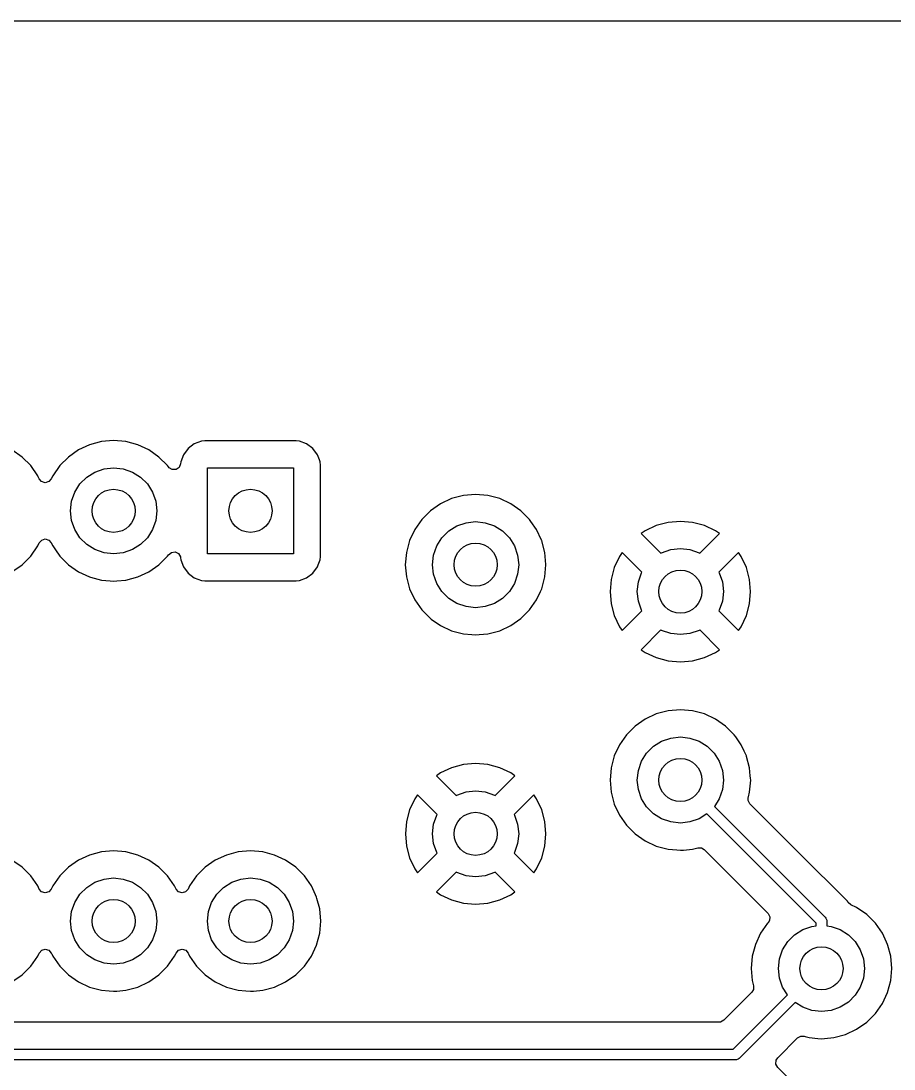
# Model space of a CAD drawing. Extents: x 2.85 to 10.26, y -4.55 to -2.42.
# Drawn here: x 8.675 to 9.313, y -3.188 to -2.421 of the extents above; entities that cross this region are included whole.
import ezdxf

# ---------------------------------------------------------------- set-up
doc = ezdxf.new("R2010")
doc.units = 0
doc.header["$MEASUREMENT"] = 0
doc.layers.add('BLACK', color=7, linetype='CONTINUOUS')

msp = doc.modelspace()

# ---------------------------------------------------------------- linework, layer by layer
at = {"layer": 'BLACK', "linetype": 'CONTINUOUS'}
for p, q in [((5.35134, -2.42128), (10.04727, -2.42128)), ((8.74252, -2.72813), (8.73359, -2.72891)), ((8.75144, -2.72891), (8.74252, -2.72813)), ((8.74252, -2.72813), (8.74252, -2.72813)), ((8.80679, -2.72858), (8.80148, -2.73056)), ((8.80914, -2.72833), (8.80679, -2.72858)), ((8.8759, -2.72833), (8.80914, -2.72833)), ((8.80914, -2.72833), (8.80914, -2.72833)), ((8.87825, -2.72858), (8.8759, -2.72833)), ((8.8759, -2.72833), (8.8759, -2.72833)), ((8.8759, -2.72833), (8.8759, -2.72833)), ((8.8759, -2.72833), (8.8759, -2.72833)), ((8.88356, -2.73056), (8.87825, -2.72858)), ((8.87825, -2.72858), (8.87825, -2.72858)), ((8.67556, -2.74016), (8.66822, -2.73502)), ((8.71682, -2.73502), (8.70948, -2.74016)), ((8.72494, -2.73123), (8.71682, -2.73502)), ((8.71682, -2.73502), (8.71682, -2.73502)), ((8.73359, -2.72891), (8.72494, -2.73123)), ((8.72494, -2.73123), (8.72494, -2.73123)), ((8.73359, -2.72891), (8.73359, -2.72891)), ((8.7601, -2.73123), (8.75144, -2.72891)), ((8.75144, -2.72891), (8.75144, -2.72891)), ((8.75144, -2.72891), (8.75144, -2.72891)), ((8.75144, -2.72891), (8.75144, -2.72891)), ((8.75144, -2.72891), (8.75144, -2.72891)), ((8.76822, -2.73502), (8.7601, -2.73123)), ((8.7601, -2.73123), (8.7601, -2.73123)), ((8.77556, -2.74016), (8.76822, -2.73502)), ((8.76822, -2.73502), (8.76822, -2.73502)), ((8.79695, -2.73395), (8.79355, -2.73849)), ((8.80148, -2.73056), (8.79695, -2.73395)), ((8.79695, -2.73395), (8.79695, -2.73395)), ((8.80148, -2.73056), (8.80148, -2.73056)), ((8.88809, -2.73395), (8.88356, -2.73056)), ((8.88356, -2.73056), (8.88356, -2.73056)), ((8.89149, -2.73849), (8.88809, -2.73395)), ((8.88809, -2.73395), (8.88809, -2.73395)), ((8.68189, -2.74649), (8.67556, -2.74016)), ((8.70948, -2.74016), (8.70315, -2.74649)), ((8.78189, -2.74649), (8.77556, -2.74016)), ((8.79157, -2.7438), (8.79142, -2.74518)), ((8.79355, -2.73849), (8.79157, -2.7438)), ((8.79355, -2.73849), (8.79355, -2.73849)), ((8.89288, -2.74223), (8.89149, -2.73849)), ((8.89149, -2.73849), (8.89149, -2.73849)), ((8.89347, -2.7438), (8.89288, -2.74223)), ((8.89372, -2.74615), (8.89347, -2.7438)), ((8.68703, -2.75383), (8.68189, -2.74649)), ((8.68189, -2.74649), (8.68189, -2.74649)), ((8.70315, -2.74649), (8.69801, -2.75383)), ((8.72288, -2.7549), (8.72885, -2.75115)), ((8.72885, -2.75115), (8.73551, -2.74882)), ((8.73551, -2.74882), (8.74252, -2.74803)), ((8.74252, -2.74803), (8.74953, -2.74882)), ((8.74953, -2.74882), (8.75619, -2.75115)), ((8.75619, -2.75115), (8.76216, -2.7549)), ((8.78257, -2.74746), (8.78189, -2.74649)), ((8.783, -2.74799), (8.78257, -2.74746)), ((8.78536, -2.74939), (8.783, -2.74799)), ((8.78811, -2.74929), (8.78536, -2.74939)), ((8.79037, -2.74772), (8.78811, -2.74929)), ((8.79142, -2.74518), (8.79037, -2.74772)), ((8.81102, -2.81102), (8.81102, -2.74803)), ((8.81102, -2.74803), (8.87402, -2.74803)), ((8.87402, -2.74803), (8.87402, -2.81102)), ((8.89372, -2.81291), (8.89372, -2.74615)), ((8.68747, -2.75477), (8.68703, -2.75383)), ((8.6881, -2.75611), (8.68747, -2.75477)), ((8.68985, -2.75814), (8.6881, -2.75611)), ((8.69248, -2.75893), (8.68985, -2.75814)), ((8.69513, -2.75818), (8.69248, -2.75893)), ((8.69694, -2.75611), (8.69513, -2.75818)), ((8.69801, -2.75383), (8.69694, -2.75611)), ((8.69801, -2.75383), (8.69801, -2.75383)), ((8.7179, -2.75989), (8.72288, -2.7549)), ((8.76216, -2.7549), (8.76714, -2.75989)), ((8.71181, -2.77252), (8.71414, -2.76586)), ((8.71414, -2.76586), (8.7179, -2.75989)), ((8.76714, -2.75989), (8.7709, -2.76586)), ((8.7709, -2.76586), (8.77323, -2.77252)), ((8.71102, -2.77953), (8.71181, -2.77252)), ((8.77323, -2.77252), (8.77402, -2.77953)), ((8.98139, -2.77439), (8.97405, -2.77953)), ((8.98951, -2.7706), (8.98139, -2.77439)), ((8.98139, -2.77439), (8.98139, -2.77439)), ((8.99816, -2.76828), (8.98951, -2.7706)), ((8.98951, -2.7706), (8.98951, -2.7706)), ((9.00709, -2.7675), (8.99816, -2.76828)), ((8.99816, -2.76828), (8.99816, -2.76828)), ((9.01601, -2.76828), (9.00709, -2.7675)), ((9.00709, -2.7675), (9.00709, -2.7675)), ((9.02466, -2.7706), (9.01601, -2.76828)), ((9.01601, -2.76828), (9.01601, -2.76828)), ((9.01601, -2.76828), (9.01601, -2.76828)), ((9.01601, -2.76828), (9.01601, -2.76828)), ((9.01601, -2.76828), (9.01601, -2.76828)), ((9.02467, -2.7706), (9.02466, -2.7706)), ((9.03278, -2.77439), (9.02467, -2.7706)), ((9.04012, -2.77953), (9.03278, -2.77439)), ((9.03278, -2.77439), (9.03278, -2.77439)), ((8.71181, -2.78654), (8.71102, -2.77953)), ((8.77402, -2.77953), (8.77323, -2.78654)), ((8.97405, -2.77953), (8.96771, -2.78586)), ((9.04646, -2.78586), (9.04012, -2.77953)), ((8.71414, -2.79319), (8.71181, -2.78654)), ((8.77323, -2.78654), (8.7709, -2.79319)), ((8.96771, -2.78586), (8.96258, -2.7932)), ((8.99342, -2.79052), (9.00008, -2.78819)), ((9.00008, -2.78819), (9.00709, -2.7874)), ((9.00709, -2.7874), (9.0141, -2.78819)), ((9.0141, -2.78819), (9.02075, -2.79052)), ((9.0474, -2.78721), (9.04646, -2.78586)), ((9.0516, -2.7932), (9.0474, -2.78721)), ((9.14777, -2.78799), (9.13912, -2.7903)), ((9.15669, -2.78721), (9.14777, -2.78799)), ((9.14777, -2.78799), (9.14777, -2.78799)), ((9.16561, -2.78799), (9.15669, -2.78721)), ((9.15669, -2.78721), (9.15669, -2.78721)), ((9.17426, -2.7903), (9.16561, -2.78799)), ((9.16561, -2.78799), (9.16561, -2.78799)), ((8.7179, -2.79917), (8.71414, -2.79319)), ((8.7709, -2.79319), (8.76714, -2.79917)), ((8.96258, -2.7932), (8.95879, -2.80132)), ((8.96258, -2.7932), (8.96258, -2.7932)), ((8.98246, -2.79926), (8.98745, -2.79427)), ((8.98745, -2.79427), (8.99342, -2.79052)), ((9.02075, -2.79052), (9.02672, -2.79427)), ((9.02672, -2.79427), (9.03171, -2.79926)), ((9.0552, -2.80092), (9.0516, -2.7932)), ((9.131, -2.79409), (9.12813, -2.7961)), ((9.12813, -2.7961), (9.12813, -2.7961)), ((9.12813, -2.7961), (9.14254, -2.81051)), ((9.13912, -2.7903), (9.131, -2.79409)), ((9.131, -2.79409), (9.131, -2.79409)), ((9.13912, -2.7903), (9.13912, -2.7903)), ((9.17084, -2.81051), (9.18525, -2.7961)), ((9.17427, -2.7903), (9.17426, -2.7903)), ((9.18238, -2.79409), (9.17427, -2.7903)), ((9.18525, -2.7961), (9.18238, -2.79409)), ((8.68189, -2.81256), (8.68703, -2.80523)), ((8.68703, -2.80523), (8.6881, -2.80294)), ((8.6881, -2.80294), (8.68991, -2.80088)), ((8.68991, -2.80088), (8.69256, -2.80012)), ((8.69256, -2.80012), (8.69519, -2.80092)), ((8.69519, -2.80092), (8.69694, -2.80294)), ((8.69694, -2.80294), (8.69801, -2.80523)), ((8.69801, -2.80523), (8.70002, -2.8081)), ((8.72288, -2.80415), (8.7179, -2.79917)), ((8.72885, -2.8079), (8.72288, -2.80415)), ((8.76216, -2.80415), (8.75619, -2.8079)), ((8.76714, -2.79917), (8.76216, -2.80415)), ((8.95879, -2.80132), (8.95647, -2.80997)), ((8.95879, -2.80132), (8.95879, -2.80132)), ((8.97638, -2.81189), (8.97871, -2.80523)), ((8.97871, -2.80523), (8.98246, -2.79926)), ((9.03171, -2.79926), (9.03546, -2.80523)), ((9.03546, -2.80523), (9.03779, -2.81189)), ((9.05538, -2.80132), (9.0552, -2.80092)), ((9.05567, -2.80239), (9.05538, -2.80132)), ((9.05538, -2.80132), (9.05538, -2.80132)), ((9.0577, -2.80997), (9.05567, -2.80239)), ((8.67556, -2.8189), (8.68189, -2.81256)), ((8.70002, -2.8081), (8.70315, -2.81256)), ((8.70315, -2.81256), (8.70948, -2.8189)), ((8.73551, -2.81023), (8.72885, -2.8079)), ((8.74252, -2.81102), (8.73551, -2.81023)), ((8.74953, -2.81023), (8.74252, -2.81102)), ((8.75619, -2.8079), (8.74953, -2.81023)), ((8.77556, -2.8189), (8.78189, -2.81256)), ((8.78189, -2.81256), (8.78257, -2.8116)), ((8.78257, -2.8116), (8.78472, -2.80988)), ((8.78472, -2.80988), (8.78745, -2.8096)), ((8.78745, -2.8096), (8.78991, -2.81084)), ((8.78991, -2.81084), (8.7913, -2.81321)), ((8.87402, -2.81102), (8.81102, -2.81102)), ((8.89347, -2.81526), (8.89372, -2.81291)), ((8.95647, -2.80997), (8.95569, -2.8189)), ((8.95647, -2.80997), (8.95647, -2.80997)), ((8.97559, -2.8189), (8.97638, -2.81189)), ((9.03779, -2.81189), (9.03858, -2.8189)), ((9.05796, -2.81291), (9.0577, -2.80997)), ((9.05848, -2.81881), (9.05796, -2.81291)), ((9.1122, -2.81289), (9.10841, -2.82101)), ((9.11421, -2.81002), (9.1122, -2.81289)), ((9.1122, -2.81289), (9.1122, -2.81289)), ((9.12862, -2.82443), (9.11421, -2.81002)), ((9.11421, -2.81002), (9.11421, -2.81002)), ((9.14254, -2.81051), (9.14303, -2.81021)), ((9.14303, -2.81021), (9.14968, -2.80788)), ((9.14968, -2.80788), (9.15669, -2.80709)), ((9.15669, -2.80709), (9.1637, -2.80788)), ((9.1637, -2.80788), (9.17036, -2.81021)), ((9.17036, -2.81021), (9.17084, -2.81051)), ((9.19917, -2.81002), (9.18476, -2.82443)), ((9.20119, -2.81289), (9.19917, -2.81002)), ((9.20497, -2.82101), (9.20119, -2.81289)), ((9.20119, -2.81289), (9.20119, -2.81289)), ((8.66822, -2.82404), (8.67556, -2.8189)), ((8.70948, -2.8189), (8.70948, -2.8189)), ((8.70948, -2.8189), (8.71682, -2.82404)), ((8.76822, -2.82404), (8.77556, -2.8189)), ((8.7913, -2.81321), (8.79142, -2.81387)), ((8.79142, -2.81387), (8.79157, -2.81526)), ((8.79157, -2.81526), (8.79355, -2.82056)), ((8.79355, -2.82056), (8.79355, -2.82056)), ((8.79355, -2.82056), (8.79695, -2.8251)), ((8.88809, -2.8251), (8.89149, -2.82056)), ((8.89149, -2.82056), (8.89211, -2.8189)), ((8.89211, -2.8189), (8.89347, -2.81526)), ((8.95569, -2.8189), (8.95647, -2.82782)), ((8.95569, -2.8189), (8.95569, -2.8189)), ((8.97638, -2.82591), (8.97559, -2.8189)), ((9.03858, -2.8189), (9.03779, -2.82591)), ((9.0577, -2.82782), (9.05848, -2.8189)), ((9.05848, -2.8189), (9.05848, -2.81881)), ((8.71682, -2.82404), (8.72494, -2.82782)), ((8.72494, -2.82782), (8.72494, -2.82782)), ((8.72494, -2.82782), (8.72494, -2.82782)), ((8.72494, -2.82782), (8.72567, -2.82802)), ((8.72567, -2.82802), (8.73359, -2.83014)), ((8.75144, -2.83014), (8.7601, -2.82782)), ((8.7601, -2.82782), (8.76822, -2.82404)), ((8.79695, -2.8251), (8.79695, -2.8251)), ((8.79695, -2.8251), (8.80148, -2.8285)), ((8.88356, -2.8285), (8.88809, -2.8251)), ((8.95647, -2.82782), (8.95647, -2.82782)), ((8.95647, -2.82782), (8.95879, -2.83648)), ((8.97871, -2.83256), (8.97638, -2.82591)), ((9.03779, -2.82591), (9.03546, -2.83256)), ((9.05538, -2.83648), (9.0577, -2.82782)), ((9.10841, -2.82101), (9.1061, -2.82966)), ((9.10841, -2.82101), (9.10841, -2.82101)), ((9.12599, -2.83157), (9.12832, -2.82492)), ((9.12832, -2.82492), (9.12862, -2.82443)), ((9.18476, -2.82443), (9.18507, -2.82492)), ((9.18507, -2.82492), (9.1874, -2.83157)), ((9.20729, -2.82966), (9.20497, -2.82101)), ((9.20497, -2.82101), (9.20497, -2.82101)), ((8.73359, -2.83014), (8.73997, -2.8307)), ((8.73997, -2.8307), (8.74252, -2.83092)), ((8.74252, -2.83092), (8.74483, -2.83072)), ((8.74252, -2.83092), (8.74252, -2.83092)), ((8.74252, -2.83092), (8.74252, -2.83092)), ((8.74483, -2.83072), (8.75144, -2.83014)), ((8.80148, -2.8285), (8.80148, -2.8285)), ((8.80148, -2.8285), (8.80679, -2.83048)), ((8.80679, -2.83048), (8.80679, -2.83048)), ((8.80679, -2.83048), (8.80706, -2.83051)), ((8.80706, -2.83051), (8.80914, -2.83073)), ((8.80914, -2.83073), (8.8759, -2.83073)), ((8.8759, -2.83073), (8.87825, -2.83048)), ((8.87825, -2.83048), (8.88356, -2.8285)), ((8.98246, -2.83854), (8.97871, -2.83256)), ((9.03546, -2.83256), (9.03171, -2.83854)), ((9.1061, -2.82966), (9.10532, -2.83858)), ((9.1061, -2.82966), (9.1061, -2.82966)), ((9.1252, -2.83858), (9.12599, -2.83157)), ((9.1874, -2.83157), (9.18819, -2.83858)), ((9.20807, -2.83858), (9.20729, -2.82966)), ((9.20729, -2.82966), (9.20729, -2.82966)), ((8.95879, -2.83648), (8.95879, -2.83648)), ((8.95879, -2.83648), (8.96258, -2.8446)), ((8.98745, -2.84352), (8.98246, -2.83854)), ((8.99342, -2.84727), (8.98745, -2.84352)), ((9.02672, -2.84352), (9.02075, -2.84727)), ((9.03171, -2.83854), (9.02672, -2.84352)), ((9.0516, -2.8446), (9.0544, -2.83858)), ((9.0544, -2.83858), (9.05538, -2.83648)), ((9.10532, -2.83858), (9.1061, -2.8475)), ((9.10532, -2.83858), (9.10532, -2.83858)), ((9.12599, -2.84559), (9.1252, -2.83858)), ((9.18819, -2.83858), (9.1874, -2.84559)), ((9.20729, -2.8475), (9.20807, -2.83858)), ((9.20807, -2.83858), (9.20807, -2.83858)), ((8.96258, -2.8446), (8.96258, -2.8446)), ((8.96258, -2.8446), (8.96771, -2.85193)), ((9.00008, -2.8496), (8.99342, -2.84727)), ((9.00709, -2.85039), (9.00008, -2.8496)), ((9.0141, -2.8496), (9.00709, -2.85039)), ((9.02075, -2.84727), (9.0141, -2.8496)), ((9.04646, -2.85193), (9.0516, -2.8446)), ((9.1061, -2.8475), (9.1061, -2.8475)), ((9.1061, -2.8475), (9.10841, -2.85615)), ((9.12832, -2.85225), (9.12599, -2.84559)), ((9.1874, -2.84559), (9.18507, -2.85225)), ((9.20497, -2.85615), (9.20729, -2.8475)), ((9.20729, -2.8475), (9.20729, -2.8475)), ((8.96771, -2.85193), (8.97405, -2.85827)), ((8.97405, -2.85827), (8.97464, -2.85868)), ((8.97464, -2.85868), (8.98139, -2.86341)), ((9.03278, -2.86341), (9.04012, -2.85827)), ((9.04012, -2.85827), (9.04646, -2.85193)), ((9.10841, -2.85615), (9.10841, -2.85615)), ((9.10841, -2.85615), (9.1122, -2.86427)), ((9.11421, -2.86714), (9.12862, -2.85273)), ((9.12862, -2.85273), (9.12832, -2.85225)), ((9.18507, -2.85225), (9.18476, -2.85273)), ((9.18476, -2.85273), (9.19917, -2.86714)), ((9.20119, -2.86427), (9.20497, -2.85615)), ((9.20497, -2.85615), (9.20497, -2.85615)), ((8.98139, -2.86341), (8.98951, -2.86719)), ((9.02467, -2.86719), (9.03278, -2.86341)), ((9.1122, -2.86427), (9.11421, -2.86714)), ((9.19917, -2.86714), (9.20119, -2.86427)), ((8.98951, -2.86719), (8.98951, -2.86719)), ((8.98951, -2.86719), (8.98951, -2.86719)), ((8.98951, -2.86719), (8.98955, -2.86721)), ((8.98955, -2.86721), (8.99816, -2.86951)), ((8.99816, -2.86951), (9.0044, -2.87006)), ((9.0044, -2.87006), (9.00709, -2.87029)), ((9.00709, -2.87029), (9.00977, -2.87006)), ((9.00709, -2.87029), (9.00709, -2.87029)), ((9.00709, -2.87029), (9.00709, -2.87029)), ((9.00977, -2.87006), (9.01601, -2.86951)), ((9.01601, -2.86951), (9.02467, -2.86719)), ((9.14254, -2.86665), (9.12813, -2.88106)), ((9.14303, -2.86696), (9.14254, -2.86665)), ((9.14968, -2.86929), (9.14303, -2.86696)), ((9.15669, -2.87008), (9.14968, -2.86929)), ((9.1637, -2.86929), (9.15669, -2.87008)), ((9.17036, -2.86696), (9.1637, -2.86929)), ((9.17084, -2.86665), (9.17036, -2.86696)), ((9.18525, -2.88106), (9.17084, -2.86665)), ((9.12813, -2.88106), (9.131, -2.88308)), ((9.18238, -2.88308), (9.18525, -2.88106)), ((9.131, -2.88308), (9.131, -2.88308)), ((9.131, -2.88308), (9.13912, -2.88686)), ((9.13912, -2.88686), (9.13912, -2.88686)), ((9.13912, -2.88686), (9.14777, -2.88918)), ((9.14777, -2.88918), (9.14777, -2.88918)), ((9.14777, -2.88918), (9.15669, -2.88996)), ((9.15669, -2.88996), (9.16561, -2.88918)), ((9.16561, -2.88918), (9.17426, -2.88686)), ((9.16561, -2.88918), (9.16561, -2.88918)), ((9.17426, -2.88686), (9.17427, -2.88686)), ((9.17427, -2.88686), (9.18238, -2.88308)), ((9.15669, -2.88996), (9.15669, -2.88996)), ((9.14777, -2.92576), (9.13911, -2.92808)), ((9.15669, -2.92498), (9.14777, -2.92576)), ((9.14777, -2.92576), (9.14777, -2.92576)), ((9.16562, -2.92576), (9.15669, -2.92498)), ((9.15669, -2.92498), (9.15669, -2.92498)), ((9.17427, -2.92808), (9.16562, -2.92576)), ((9.16562, -2.92576), (9.16562, -2.92576)), ((9.16562, -2.92576), (9.16562, -2.92576)), ((9.16562, -2.92576), (9.16562, -2.92576)), ((9.16562, -2.92576), (9.16562, -2.92576)), ((9.13099, -2.93187), (9.12366, -2.93701)), ((9.13911, -2.92808), (9.13099, -2.93187)), ((9.13099, -2.93187), (9.13099, -2.93187)), ((9.13911, -2.92808), (9.13911, -2.92808)), ((9.18239, -2.93187), (9.17427, -2.92808)), ((9.17427, -2.92808), (9.17427, -2.92808)), ((9.18973, -2.93701), (9.18239, -2.93187)), ((9.18239, -2.93187), (9.18239, -2.93187)), ((9.12366, -2.93701), (9.11732, -2.94334)), ((9.19606, -2.94334), (9.18973, -2.93701)), ((9.11218, -2.95068), (9.1084, -2.9588)), ((9.11732, -2.94334), (9.11218, -2.95068)), ((9.11218, -2.95068), (9.11218, -2.95068)), ((9.13706, -2.95175), (9.14303, -2.948)), ((9.14303, -2.948), (9.14968, -2.94567)), ((9.14968, -2.94567), (9.15669, -2.94488)), ((9.15669, -2.94488), (9.1637, -2.94567)), ((9.1637, -2.94567), (9.17036, -2.948)), ((9.17036, -2.948), (9.17633, -2.95175)), ((9.19713, -2.94486), (9.19606, -2.94334)), ((9.2012, -2.95068), (9.19713, -2.94486)), ((9.20337, -2.95533), (9.2012, -2.95068)), ((9.12832, -2.96271), (9.13207, -2.95674)), ((9.13207, -2.95674), (9.13706, -2.95175)), ((9.17633, -2.95175), (9.18132, -2.95674)), ((9.18132, -2.95674), (9.18507, -2.96271)), ((9.20499, -2.9588), (9.20337, -2.95533)), ((8.99816, -2.96515), (8.98952, -2.96747)), ((8.99817, -2.96515), (8.99816, -2.96515)), ((9.00709, -2.96437), (8.99817, -2.96515)), ((9.01601, -2.96515), (9.00709, -2.96437)), ((9.00709, -2.96437), (9.00709, -2.96437)), ((9.02466, -2.96747), (9.01601, -2.96515)), ((9.01601, -2.96515), (9.01601, -2.96515)), ((9.1084, -2.9588), (9.10608, -2.96745)), ((9.1084, -2.9588), (9.1084, -2.9588)), ((9.12599, -2.96937), (9.12832, -2.96271)), ((9.18507, -2.96271), (9.1874, -2.96937)), ((9.20507, -2.95912), (9.20499, -2.9588)), ((9.20499, -2.9588), (9.20499, -2.9588)), ((9.20731, -2.96745), (9.20507, -2.95912)), ((8.9814, -2.97125), (8.97852, -2.97327)), ((8.97852, -2.97327), (8.97852, -2.97327)), ((8.97852, -2.97327), (8.99293, -2.98768)), ((8.98951, -2.96747), (8.9814, -2.97125)), ((8.9814, -2.97125), (8.9814, -2.97125)), ((8.98952, -2.96747), (8.98951, -2.96747)), ((9.02124, -2.98768), (9.03565, -2.97327)), ((9.03277, -2.97125), (9.02466, -2.96747)), ((9.02466, -2.96747), (9.02466, -2.96747)), ((9.03565, -2.97327), (9.03277, -2.97125)), ((9.10608, -2.96745), (9.1053, -2.97638)), ((9.10608, -2.96745), (9.10608, -2.96745)), ((9.1252, -2.97638), (9.12599, -2.96937)), ((9.1874, -2.96937), (9.18819, -2.97638)), ((9.20781, -2.97321), (9.20731, -2.96745)), ((9.20796, -2.97495), (9.20781, -2.97321)), ((9.1053, -2.97638), (9.1053, -2.97638)), ((9.1053, -2.97638), (9.10608, -2.9853)), ((9.12599, -2.98339), (9.1252, -2.97638)), ((9.18819, -2.97638), (9.1874, -2.98339)), ((9.20731, -2.9853), (9.20809, -2.97638)), ((9.20809, -2.97638), (9.20796, -2.97495)), ((8.96461, -2.98719), (8.96259, -2.99006)), ((8.97902, -3.0016), (8.96461, -2.98719)), ((8.96461, -2.98719), (8.96461, -2.98719)), ((8.99293, -2.98768), (8.99342, -2.98737)), ((8.99342, -2.98737), (9.00008, -2.98504)), ((9.00008, -2.98504), (9.00709, -2.98425)), ((9.00709, -2.98425), (9.0141, -2.98504)), ((9.0141, -2.98504), (9.02075, -2.98737)), ((9.02075, -2.98737), (9.02124, -2.98768)), ((9.04957, -2.98719), (9.03516, -3.0016)), ((9.05158, -2.99006), (9.04957, -2.98719)), ((9.10608, -2.9853), (9.10608, -2.9853)), ((9.10608, -2.9853), (9.1084, -2.99396)), ((9.12832, -2.99004), (9.12599, -2.98339)), ((9.1874, -2.98339), (9.18507, -2.99004)), ((9.20624, -2.99139), (9.20629, -2.98909)), ((9.20629, -2.98909), (9.20642, -2.98863)), ((9.20642, -2.98863), (9.20731, -2.9853)), ((8.96259, -2.99006), (8.95881, -2.99818)), ((8.96259, -2.99006), (8.96259, -2.99006)), ((9.05536, -2.99818), (9.05158, -2.99006)), ((9.05158, -2.99006), (9.05158, -2.99006)), ((9.1084, -2.99396), (9.1084, -2.99396)), ((9.1084, -2.99396), (9.11218, -3.00208)), ((9.13207, -2.99602), (9.12832, -2.99004)), ((9.13706, -3.001), (9.13207, -2.99602)), ((9.18507, -2.99004), (9.18154, -2.99566)), ((9.18154, -2.99566), (9.26263, -3.07674)), ((9.20756, -2.99381), (9.20624, -2.99139)), ((9.24335, -3.0296), (9.20756, -2.99381)), ((8.95881, -2.99818), (8.95649, -3.00683)), ((8.95881, -2.99818), (8.95881, -2.99818)), ((8.97638, -3.00874), (8.97871, -3.00208)), ((8.97871, -3.00208), (8.97902, -3.0016)), ((9.03516, -3.0016), (9.03546, -3.00208)), ((9.03546, -3.00208), (9.03779, -3.00874)), ((9.05768, -3.00683), (9.05536, -2.99818)), ((9.05536, -2.99818), (9.05536, -2.99818)), ((9.11218, -3.00208), (9.11218, -3.00208)), ((9.11218, -3.00208), (9.11732, -3.00941)), ((9.14303, -3.00475), (9.13706, -3.001)), ((9.17597, -3.00123), (9.17036, -3.00475)), ((9.25591, -3.08116), (9.17597, -3.00123)), ((8.95649, -3.00683), (8.95571, -3.01575)), ((8.95649, -3.00683), (8.95649, -3.00683)), ((8.97559, -3.01575), (8.97638, -3.00874)), ((9.03779, -3.00874), (9.03858, -3.01575)), ((9.05846, -3.01575), (9.05768, -3.00683)), ((9.05768, -3.00683), (9.05768, -3.00683)), ((9.11732, -3.00941), (9.12366, -3.01575)), ((9.14968, -3.00708), (9.14303, -3.00475)), ((9.15669, -3.00787), (9.14968, -3.00708)), ((9.1637, -3.00708), (9.15669, -3.00787)), ((9.17036, -3.00475), (9.1637, -3.00708)), ((8.95571, -3.01575), (8.95649, -3.02467)), ((8.95571, -3.01575), (8.95571, -3.01575)), ((8.97638, -3.02276), (8.97559, -3.01575)), ((9.03858, -3.01575), (9.03779, -3.02276)), ((9.05768, -3.02467), (9.05846, -3.01575)), ((9.05846, -3.01575), (9.05846, -3.01575)), ((9.12366, -3.01575), (9.12366, -3.01575)), ((9.12366, -3.01575), (9.13099, -3.02089)), ((8.95649, -3.02467), (8.95649, -3.02467)), ((8.95649, -3.02467), (8.95881, -3.03332)), ((8.97871, -3.02941), (8.97638, -3.02276)), ((9.03779, -3.02276), (9.03546, -3.02941)), ((9.05536, -3.03332), (9.05768, -3.02467)), ((9.05768, -3.02467), (9.05768, -3.02467)), ((9.13099, -3.02089), (9.13911, -3.02467)), ((9.13911, -3.02467), (9.14777, -3.02699)), ((9.14777, -3.02699), (9.15414, -3.02755)), ((9.15414, -3.02755), (9.15669, -3.02777)), ((9.15892, -3.02758), (9.16562, -3.02699)), ((9.16562, -3.02699), (9.16941, -3.02598)), ((9.16941, -3.02598), (9.17216, -3.02604)), ((9.17216, -3.02604), (9.17412, -3.02724)), ((9.17412, -3.02724), (9.22079, -3.07391)), ((8.67556, -3.04016), (8.66822, -3.03502)), ((8.71682, -3.03502), (8.70948, -3.04016)), ((8.72494, -3.03123), (8.71682, -3.03502)), ((8.71682, -3.03502), (8.71682, -3.03502)), ((8.73359, -3.02891), (8.72494, -3.03123)), ((8.72494, -3.03123), (8.72494, -3.03123)), ((8.74252, -3.02813), (8.73359, -3.02891)), ((8.73359, -3.02891), (8.73359, -3.02891)), ((8.75144, -3.02891), (8.74252, -3.02813)), ((8.74252, -3.02813), (8.74252, -3.02813)), ((8.7601, -3.03123), (8.75144, -3.02891)), ((8.75144, -3.02891), (8.75144, -3.02891)), ((8.75144, -3.02891), (8.75144, -3.02891)), ((8.75144, -3.02891), (8.75144, -3.02891)), ((8.75144, -3.02891), (8.75144, -3.02891)), ((8.76822, -3.03502), (8.7601, -3.03123)), ((8.7601, -3.03123), (8.7601, -3.03123)), ((8.77556, -3.04016), (8.76822, -3.03502)), ((8.76822, -3.03502), (8.76822, -3.03502)), ((8.81682, -3.03502), (8.80948, -3.04016)), ((8.82494, -3.03123), (8.81682, -3.03502)), ((8.81682, -3.03502), (8.81682, -3.03502)), ((8.83359, -3.02891), (8.82494, -3.03123)), ((8.82494, -3.03123), (8.82494, -3.03123)), ((8.84252, -3.02813), (8.83359, -3.02891)), ((8.83359, -3.02891), (8.83359, -3.02891)), ((8.85144, -3.02891), (8.84252, -3.02813)), ((8.84252, -3.02813), (8.84252, -3.02813)), ((8.8601, -3.03123), (8.85144, -3.02891)), ((8.85144, -3.02891), (8.85144, -3.02891)), ((8.85144, -3.02891), (8.85144, -3.02891)), ((8.85144, -3.02891), (8.85144, -3.02891)), ((8.85144, -3.02891), (8.85144, -3.02891)), ((8.86822, -3.03502), (8.8601, -3.03123)), ((8.8601, -3.03123), (8.8601, -3.03123)), ((8.87556, -3.04016), (8.86822, -3.03502)), ((8.86822, -3.03502), (8.86822, -3.03502)), ((8.95881, -3.03332), (8.95881, -3.03332)), ((8.95881, -3.03332), (8.96259, -3.04144)), ((8.96461, -3.04431), (8.97902, -3.0299)), ((8.97902, -3.0299), (8.97871, -3.02941)), ((9.03546, -3.02941), (9.03516, -3.0299)), ((9.03516, -3.0299), (9.04957, -3.04431)), ((9.05158, -3.04144), (9.05536, -3.03332)), ((9.05536, -3.03332), (9.05536, -3.03332)), ((9.15669, -3.02777), (9.15892, -3.02758)), ((9.15669, -3.02777), (9.15669, -3.02777)), ((9.15669, -3.02777), (9.15669, -3.02777)), ((9.27876, -3.06501), (9.24335, -3.0296)), ((8.68189, -3.04649), (8.67556, -3.04016)), ((8.70948, -3.04016), (8.70315, -3.04649)), ((8.78189, -3.04649), (8.77556, -3.04016)), ((8.80948, -3.04016), (8.80315, -3.04649)), ((8.88189, -3.04649), (8.87556, -3.04016)), ((8.96259, -3.04144), (8.96461, -3.04431)), ((9.04957, -3.04431), (9.05158, -3.04144)), ((8.68703, -3.05383), (8.68189, -3.04649)), ((8.68189, -3.04649), (8.68189, -3.04649)), ((8.70315, -3.04649), (8.69801, -3.05383)), ((8.72885, -3.05115), (8.73551, -3.04882)), ((8.73551, -3.04882), (8.74252, -3.04803)), ((8.74252, -3.04803), (8.74953, -3.04882)), ((8.74953, -3.04882), (8.75619, -3.05115)), ((8.78703, -3.05383), (8.78189, -3.04649)), ((8.78189, -3.04649), (8.78189, -3.04649)), ((8.80315, -3.04649), (8.79801, -3.05383)), ((8.82885, -3.05115), (8.83551, -3.04882)), ((8.83551, -3.04882), (8.84252, -3.04803)), ((8.84252, -3.04803), (8.84953, -3.04882)), ((8.84953, -3.04882), (8.85619, -3.05115)), ((8.88703, -3.05383), (8.88189, -3.04649)), ((8.88189, -3.04649), (8.88189, -3.04649)), ((8.99293, -3.04382), (8.97852, -3.05823)), ((8.99342, -3.04412), (8.99293, -3.04382)), ((9.00008, -3.04645), (8.99342, -3.04412)), ((9.00709, -3.04724), (9.00008, -3.04645)), ((9.0141, -3.04645), (9.00709, -3.04724)), ((9.02075, -3.04412), (9.0141, -3.04645)), ((9.02124, -3.04382), (9.02075, -3.04412)), ((9.03565, -3.05823), (9.02124, -3.04382)), ((8.68703, -3.05384), (8.68703, -3.05383)), ((8.6881, -3.05611), (8.68703, -3.05384)), ((8.68985, -3.05814), (8.6881, -3.05611)), ((8.69248, -3.05893), (8.68985, -3.05814)), ((8.69513, -3.05818), (8.69248, -3.05893)), ((8.69694, -3.05611), (8.69513, -3.05818)), ((8.69801, -3.05383), (8.69694, -3.05611)), ((8.69801, -3.05383), (8.69801, -3.05383)), ((8.7179, -3.05989), (8.72288, -3.0549)), ((8.72288, -3.0549), (8.72885, -3.05115)), ((8.75619, -3.05115), (8.76216, -3.0549)), ((8.76216, -3.0549), (8.76714, -3.05989)), ((8.78703, -3.05384), (8.78703, -3.05383)), ((8.7881, -3.05611), (8.78703, -3.05384)), ((8.78985, -3.05814), (8.7881, -3.05611)), ((8.79248, -3.05893), (8.78985, -3.05814)), ((8.79513, -3.05818), (8.79248, -3.05893)), ((8.79694, -3.05611), (8.79513, -3.05818)), ((8.79801, -3.05383), (8.79694, -3.05611)), ((8.79801, -3.05383), (8.79801, -3.05383)), ((8.8179, -3.05989), (8.82288, -3.0549)), ((8.82288, -3.0549), (8.82885, -3.05115)), ((8.85619, -3.05115), (8.86216, -3.0549)), ((8.86216, -3.0549), (8.86714, -3.05989)), ((8.89002, -3.06024), (8.88703, -3.05383)), ((8.71181, -3.07252), (8.71414, -3.06586)), ((8.71414, -3.06586), (8.7179, -3.05989)), ((8.76714, -3.05989), (8.7709, -3.06586)), ((8.7709, -3.06586), (8.77323, -3.07252)), ((8.81181, -3.07252), (8.81414, -3.06586)), ((8.81414, -3.06586), (8.8179, -3.05989)), ((8.86714, -3.05989), (8.8709, -3.06586)), ((8.8709, -3.06586), (8.87323, -3.07252)), ((8.89082, -3.06195), (8.89002, -3.06024)), ((8.8911, -3.06299), (8.89082, -3.06195)), ((8.89082, -3.06195), (8.89082, -3.06195)), ((8.89314, -3.0706), (8.8911, -3.06299)), ((8.97852, -3.05823), (8.9814, -3.06024)), ((8.9814, -3.06024), (8.9814, -3.06024)), ((8.9814, -3.06024), (8.98951, -3.06403)), ((8.98951, -3.06403), (8.98952, -3.06403)), ((8.98952, -3.06403), (8.99816, -3.06634)), ((9.01601, -3.06634), (9.02466, -3.06403)), ((9.02466, -3.06403), (9.03277, -3.06024)), ((9.02466, -3.06403), (9.02466, -3.06403)), ((9.03277, -3.06024), (9.03565, -3.05823)), ((9.27917, -3.06572), (9.27876, -3.06501)), ((9.27876, -3.06501), (9.27876, -3.06501)), ((9.27927, -3.06588), (9.27917, -3.06572)), ((8.71102, -3.07953), (8.71181, -3.07252)), ((8.77323, -3.07252), (8.77402, -3.07953)), ((8.81102, -3.07953), (8.81181, -3.07252)), ((8.87323, -3.07252), (8.87402, -3.07953)), ((8.89367, -3.07675), (8.89314, -3.0706)), ((8.99816, -3.06634), (8.99817, -3.06634)), ((8.99817, -3.06634), (9.00709, -3.06712)), ((9.00709, -3.06712), (9.01601, -3.06634)), ((9.00709, -3.06712), (9.00709, -3.06712)), ((9.01601, -3.06634), (9.01601, -3.06634)), ((9.28133, -3.0677), (9.27927, -3.06588)), ((9.28554, -3.06966), (9.28133, -3.0677)), ((9.29288, -3.0748), (9.28554, -3.06966)), ((9.28554, -3.06966), (9.28554, -3.06966)), ((8.71181, -3.08654), (8.71102, -3.07953)), ((8.77402, -3.07953), (8.77323, -3.08654)), ((8.81181, -3.08654), (8.81102, -3.07953)), ((8.87402, -3.07953), (8.87323, -3.08654)), ((8.89314, -3.08845), (8.89392, -3.07953)), ((8.89389, -3.07925), (8.89367, -3.07675)), ((8.89392, -3.07953), (8.89389, -3.07925)), ((9.22047, -3.08114), (9.21533, -3.08848)), ((9.22079, -3.08081), (9.22047, -3.08114)), ((9.22079, -3.07391), (9.22211, -3.07633)), ((9.22191, -3.07907), (9.22079, -3.08081)), ((9.22211, -3.07633), (9.22191, -3.07907)), ((9.25591, -3.08312), (9.25591, -3.08116)), ((9.26263, -3.07674), (9.26312, -3.07734)), ((9.26312, -3.07734), (9.26358, -3.07845)), ((9.26358, -3.07845), (9.2637, -3.07876)), ((9.2637, -3.07876), (9.26378, -3.07953)), ((9.26378, -3.07953), (9.26378, -3.08312)), ((9.29921, -3.08114), (9.29288, -3.0748)), ((9.30435, -3.08848), (9.29921, -3.08114)), ((9.29921, -3.08114), (9.29921, -3.08114)), ((9.29921, -3.08114), (9.29921, -3.08114)), ((8.71414, -3.09319), (8.71181, -3.08654)), ((8.77323, -3.08654), (8.7709, -3.09319)), ((8.81414, -3.09319), (8.81181, -3.08654)), ((8.87323, -3.08654), (8.8709, -3.09319)), ((8.89082, -3.09711), (8.89314, -3.08845)), ((9.21533, -3.08848), (9.21155, -3.09659)), ((9.21533, -3.08848), (9.21533, -3.08848)), ((9.24021, -3.08955), (9.24618, -3.0858)), ((9.24618, -3.0858), (9.25283, -3.08347)), ((9.25283, -3.08347), (9.25591, -3.08312)), ((9.26378, -3.08312), (9.26685, -3.08347)), ((9.26685, -3.08347), (9.27351, -3.0858)), ((9.27351, -3.0858), (9.27948, -3.08955)), ((9.30738, -3.09496), (9.30435, -3.08848)), ((8.7179, -3.09917), (8.71414, -3.09319)), ((8.7709, -3.09319), (8.76714, -3.09917)), ((8.8179, -3.09917), (8.81414, -3.09319)), ((8.8709, -3.09319), (8.86714, -3.09917)), ((9.23147, -3.10051), (9.23522, -3.09454)), ((9.23522, -3.09454), (9.24021, -3.08955)), ((9.27948, -3.08955), (9.28447, -3.09454)), ((9.28447, -3.09454), (9.28822, -3.10051)), ((9.30814, -3.09659), (9.30738, -3.09496)), ((8.68703, -3.10523), (8.6881, -3.10294)), ((8.6881, -3.10294), (8.68991, -3.10088)), ((8.68991, -3.10088), (8.69256, -3.10012)), ((8.69256, -3.10012), (8.69519, -3.10092)), ((8.69519, -3.10092), (8.69694, -3.10294)), ((8.69694, -3.10294), (8.69725, -3.10359)), ((8.69725, -3.10359), (8.69801, -3.10523)), ((8.72288, -3.10415), (8.7179, -3.09917)), ((8.72885, -3.1079), (8.72288, -3.10415)), ((8.76216, -3.10415), (8.75619, -3.1079)), ((8.76714, -3.09917), (8.76216, -3.10415)), ((8.78703, -3.10523), (8.7881, -3.10294)), ((8.7881, -3.10294), (8.78991, -3.10088)), ((8.78991, -3.10088), (8.79256, -3.10012)), ((8.79256, -3.10012), (8.79519, -3.10092)), ((8.79519, -3.10092), (8.79694, -3.10294)), ((8.79694, -3.10294), (8.79725, -3.10359)), ((8.79725, -3.10359), (8.79801, -3.10523)), ((8.82288, -3.10415), (8.8179, -3.09917)), ((8.82885, -3.1079), (8.82288, -3.10415)), ((8.86216, -3.10415), (8.85619, -3.1079)), ((8.86714, -3.09917), (8.86216, -3.10415)), ((8.88703, -3.10523), (8.89082, -3.09711)), ((9.21155, -3.09659), (9.20923, -3.10525)), ((9.21155, -3.09659), (9.21155, -3.09659)), ((9.22914, -3.10716), (9.23147, -3.10051)), ((9.28822, -3.10051), (9.29055, -3.10716)), ((9.30834, -3.09734), (9.30814, -3.09659)), ((9.30814, -3.09659), (9.30814, -3.09659)), ((9.31046, -3.10525), (9.30834, -3.09734)), ((8.68189, -3.11256), (8.68703, -3.10523)), ((8.69801, -3.10523), (8.69801, -3.10523)), ((8.69801, -3.10523), (8.70315, -3.11256)), ((8.73551, -3.11023), (8.72885, -3.1079)), ((8.74252, -3.11102), (8.73551, -3.11023)), ((8.74953, -3.11023), (8.74252, -3.11102)), ((8.75619, -3.1079), (8.74953, -3.11023)), ((8.78189, -3.11256), (8.78703, -3.10523)), ((8.79801, -3.10523), (8.79801, -3.10523)), ((8.79801, -3.10523), (8.80315, -3.11256)), ((8.83551, -3.11023), (8.82885, -3.1079)), ((8.84252, -3.11102), (8.83551, -3.11023)), ((8.84953, -3.11023), (8.84252, -3.11102)), ((8.85619, -3.1079), (8.84953, -3.11023)), ((8.88189, -3.11256), (8.88703, -3.10523)), ((9.20923, -3.10525), (9.20845, -3.11417)), ((9.20923, -3.10525), (9.20923, -3.10525)), ((9.22835, -3.11417), (9.22914, -3.10716)), ((9.29055, -3.10716), (9.29134, -3.11417)), ((9.31124, -3.11417), (9.31046, -3.10525)), ((8.66822, -3.12404), (8.67556, -3.1189)), ((8.67556, -3.1189), (8.68189, -3.11256)), ((8.70315, -3.11256), (8.70948, -3.1189)), ((8.70948, -3.1189), (8.70948, -3.1189)), ((8.70948, -3.1189), (8.71682, -3.12404)), ((8.76822, -3.12404), (8.77556, -3.1189)), ((8.77556, -3.1189), (8.78189, -3.11256)), ((8.80315, -3.11256), (8.80948, -3.1189)), ((8.80948, -3.1189), (8.80948, -3.1189)), ((8.80948, -3.1189), (8.81682, -3.12404)), ((8.86822, -3.12404), (8.87556, -3.1189)), ((8.87556, -3.1189), (8.88189, -3.11256)), ((9.20845, -3.11417), (9.20845, -3.11417)), ((9.20845, -3.11417), (9.20923, -3.1231)), ((9.22914, -3.12118), (9.22835, -3.11417)), ((9.29134, -3.11417), (9.29055, -3.12118)), ((9.31046, -3.1231), (9.31124, -3.11417)), ((9.31124, -3.11417), (9.31124, -3.11417)), ((8.71682, -3.12404), (8.72494, -3.12782)), ((8.7601, -3.12782), (8.76822, -3.12404)), ((8.81682, -3.12404), (8.82494, -3.12782)), ((8.8601, -3.12782), (8.86822, -3.12404)), ((9.20923, -3.1231), (9.20923, -3.1231)), ((9.20923, -3.1231), (9.21024, -3.12689)), ((9.21024, -3.12689), (9.21018, -3.12964)), ((9.23147, -3.12784), (9.22914, -3.12118)), ((9.29055, -3.12118), (9.28822, -3.12784)), ((9.30814, -3.13175), (9.31046, -3.1231)), ((8.72494, -3.12782), (8.73359, -3.13014)), ((8.73359, -3.13014), (8.73919, -3.13063)), ((8.73919, -3.13063), (8.74252, -3.13092)), ((8.74252, -3.13092), (8.74475, -3.13073)), ((8.74252, -3.13092), (8.74252, -3.13092)), ((8.74252, -3.13092), (8.74252, -3.13092)), ((8.74475, -3.13073), (8.75144, -3.13014)), ((8.75144, -3.13014), (8.7601, -3.12782)), ((8.82494, -3.12782), (8.83359, -3.13014)), ((8.83359, -3.13014), (8.83919, -3.13063)), ((8.83919, -3.13063), (8.84252, -3.13092)), ((8.84252, -3.13092), (8.84475, -3.13073)), ((8.84252, -3.13092), (8.84252, -3.13092)), ((8.84252, -3.13092), (8.84252, -3.13092)), ((8.84475, -3.13073), (8.85144, -3.13014)), ((8.85144, -3.13014), (8.8601, -3.12782)), ((9.20898, -3.1316), (9.18849, -3.15209)), ((9.19522, -3.17323), (9.23499, -3.13345)), ((9.21018, -3.12964), (9.20898, -3.1316)), ((9.23499, -3.13345), (9.23147, -3.12784)), ((9.28447, -3.13381), (9.27948, -3.1388)), ((9.28822, -3.12784), (9.28447, -3.13381)), ((9.30435, -3.13987), (9.30814, -3.13175)), ((9.24056, -3.13902), (9.19963, -3.17995)), ((9.24618, -3.14255), (9.24056, -3.13902)), ((9.27948, -3.1388), (9.27351, -3.14255)), ((9.29921, -3.14721), (9.30435, -3.13987)), ((9.25283, -3.14488), (9.24618, -3.14255)), ((9.25984, -3.14567), (9.25283, -3.14488)), ((9.26685, -3.14488), (9.25984, -3.14567)), ((9.27351, -3.14255), (9.26685, -3.14488)), ((9.29288, -3.15355), (9.29921, -3.14721)), ((9.18504, -3.15352), (7.95197, -3.15352)), ((9.18607, -3.15341), (9.18504, -3.15352)), ((9.18849, -3.15209), (9.18607, -3.15341)), ((9.28554, -3.15868), (9.29288, -3.15355)), ((9.22783, -3.17962), (9.24241, -3.16504)), ((9.24241, -3.16504), (9.24483, -3.16372)), ((9.24483, -3.16372), (9.24713, -3.16377)), ((9.24713, -3.16377), (9.2479, -3.16398)), ((9.2479, -3.16398), (9.25092, -3.16479)), ((9.25092, -3.16479), (9.25729, -3.16535)), ((9.25729, -3.16535), (9.25984, -3.16557)), ((9.25984, -3.16557), (9.26207, -3.16537)), ((9.26207, -3.16537), (9.26877, -3.16479)), ((9.26877, -3.16479), (9.27742, -3.16247)), ((9.27742, -3.16247), (9.28554, -3.15868)), ((9.25984, -3.16557), (9.25984, -3.16557)), ((9.25984, -3.16557), (9.25984, -3.16557)), ((7.94179, -3.17323), (9.19522, -3.17323)), ((9.19904, -3.18044), (9.19762, -3.18103)), ((9.19963, -3.17995), (9.19904, -3.18044)), ((9.22671, -3.18136), (9.22783, -3.17962)), ((9.19685, -3.1811), (7.94016, -3.1811)), ((9.19762, -3.18103), (9.19685, -3.1811)), ((9.22651, -3.18411), (9.22671, -3.18136)), ((9.22783, -3.18652), (9.22651, -3.18411)), ((9.24241, -3.2011), (9.22783, -3.18652))]:
    msp.add_line(p, q, dxfattribs=at)
at = {"layer": 'BLACK'}
for centre in [(8.74252, -2.77953), (8.84252, -2.77953), (9.00709, -2.8189), (9.15669, -2.83858), (9.15669, -2.97638), (9.00709, -3.01575), (8.74252, -3.07953), (8.84252, -3.07953), (9.25984, -3.11417)]:
    msp.add_circle(centre, 0.01575, dxfattribs=at)

doc.saveas('drawing.dxf')
